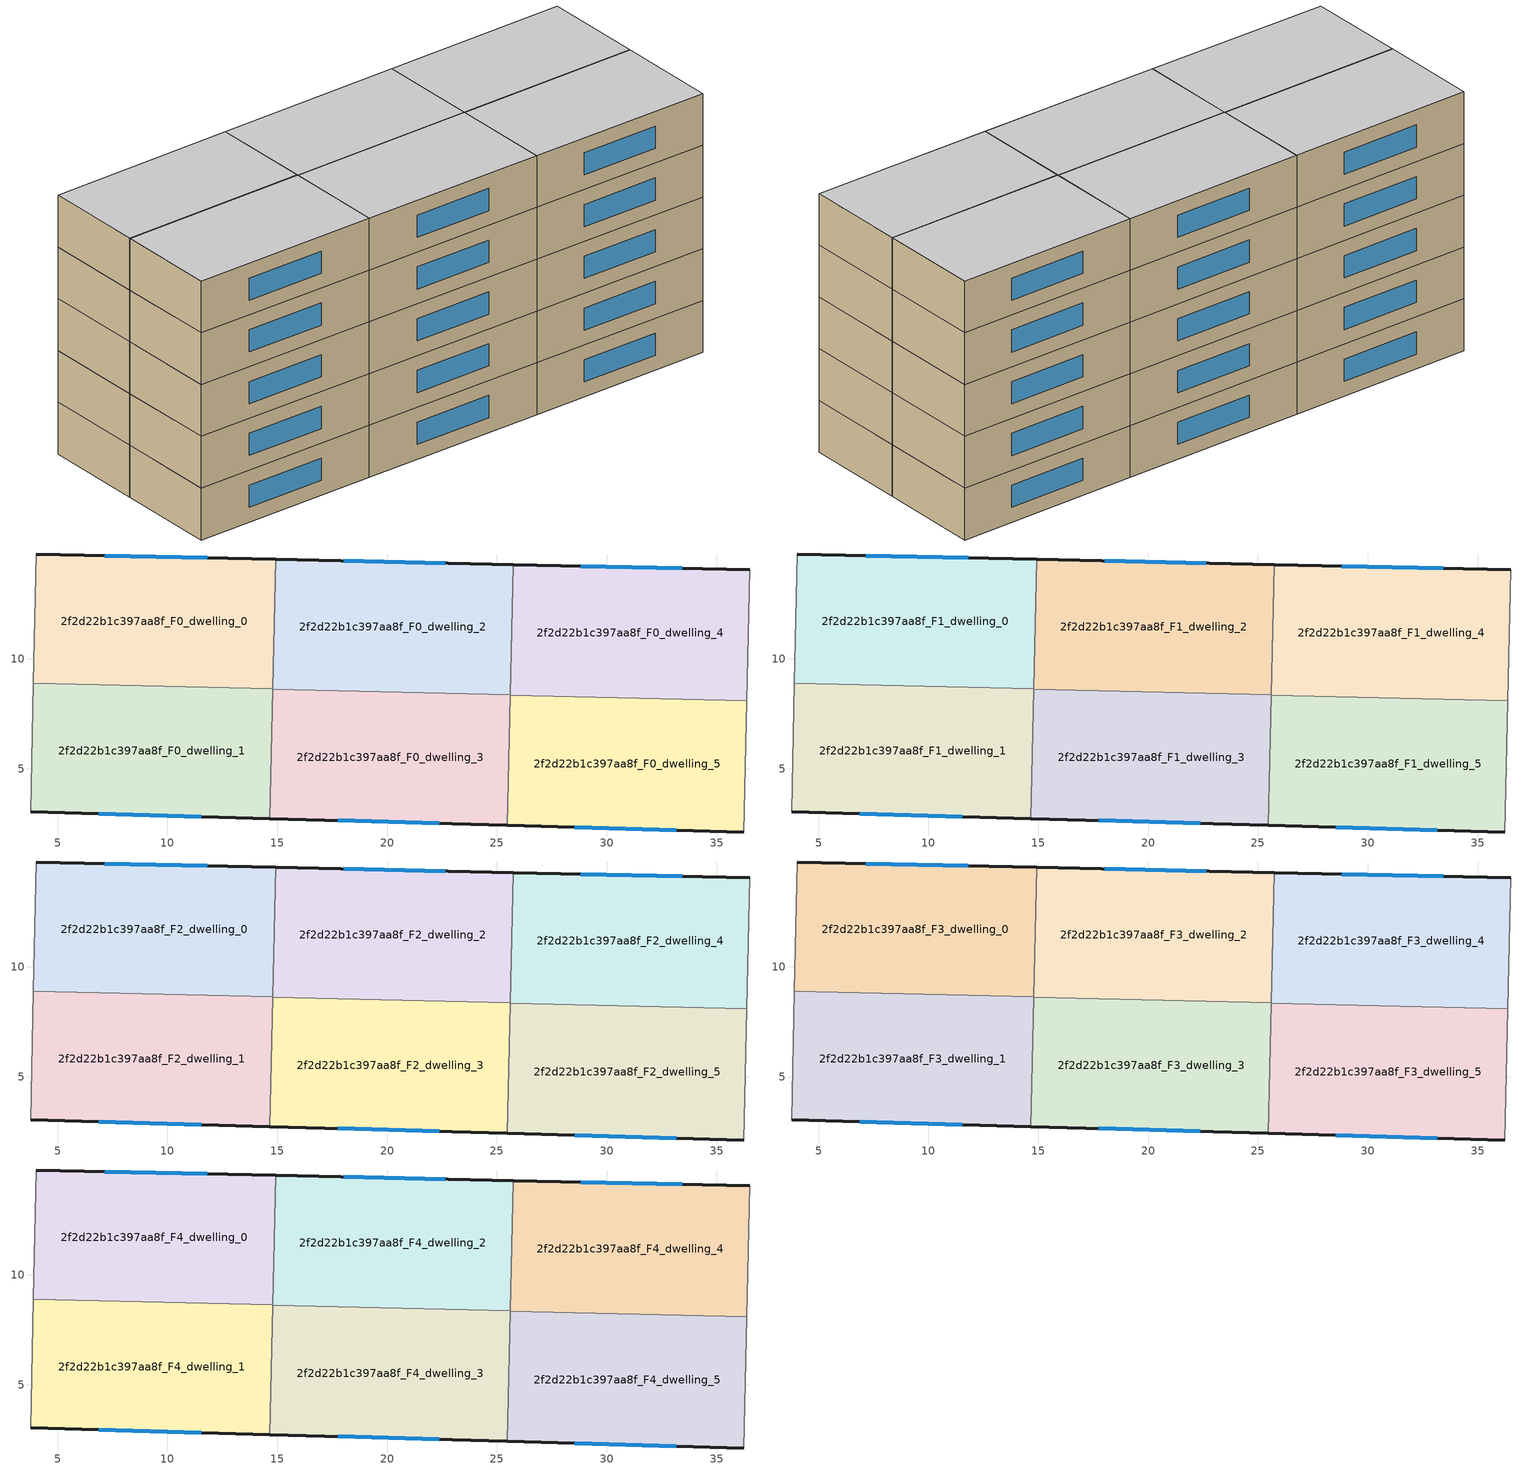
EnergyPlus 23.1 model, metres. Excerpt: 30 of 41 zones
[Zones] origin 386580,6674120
2f2d22b1c397aa8f_F0_dwelling_0
 floor ground (EU_floor_Construction): 14.92,14.53 14.79,8.65 3.9,8.9 4.03,14.78 z0
 wall outside (EU_wall_Construction): 14.92,14.53 4.03,14.78 z0:3
 wall to 2f2d22b1c397aa8f_F0_dwelling_1 (EU_wall_Construction): 3.9,8.9 14.79,8.65 z0:3
 wall adiabatic (EU_wall_Construction): 4.03,14.78 3.9,8.9 z0:3
 wall to 2f2d22b1c397aa8f_F0_dwelling_2 (EU_wall_Construction): 14.79,8.65 14.92,14.53 z0:3
 window (EU_Window_Construction): 11.81,14.6 7.14,14.71 z0.86:2.14
2f2d22b1c397aa8f_F0_dwelling_1
 floor ground (EU_floor_Construction): 14.79,8.65 14.65,2.73 3.77,3.04 3.9,8.9 z0
 wall outside (EU_wall_Construction): 3.77,3.04 14.65,2.73 z0:3
 wall adiabatic (EU_wall_Construction): 3.9,8.9 3.77,3.04 z0:3
 wall to 2f2d22b1c397aa8f_F0_dwelling_3 (EU_wall_Construction): 14.65,2.73 14.79,8.62 z0:3
 wall to 2f2d22b1c397aa8f_F0_dwelling_2 (EU_wall_Construction): 14.79,8.62 14.79,8.65 z0:3
 window (EU_Window_Construction): 6.88,2.95 11.55,2.82 z0.86:2.14
2f2d22b1c397aa8f_F0_dwelling_2
 floor ground (EU_floor_Construction): 25.75,14.29 25.61,8.37 14.79,8.62 14.92,14.53 z0
 wall outside (EU_wall_Construction): 25.75,14.29 14.92,14.53 z0:3
 wall to 2f2d22b1c397aa8f_F0_dwelling_3 (EU_wall_Construction): 14.79,8.62 25.61,8.37 25.75,14.29 z0:3
 window (EU_Window_Construction): 22.66,14.36 18.02,14.46 z0.86:2.14
2f2d22b1c397aa8f_F0_dwelling_3
 floor ground (EU_floor_Construction): 25.61,8.37 25.48,2.43 14.65,2.73 14.79,8.62 z0
 wall outside (EU_wall_Construction): 14.65,2.73 25.48,2.43 z0:3
 wall to 2f2d22b1c397aa8f_F0_dwelling_4 (EU_wall_Construction): 25.61,8.35 25.75,14.29 z0:3
 wall to 2f2d22b1c397aa8f_F0_dwelling_5 (EU_wall_Construction): 25.48,2.43 25.61,8.35 z0:3
 window (EU_Window_Construction): 17.75,2.65 22.39,2.51 z0.86:2.14
2f2d22b1c397aa8f_F0_dwelling_4
 floor ground (EU_floor_Construction): 36.52,14.05 36.38,8.1 25.61,8.35 25.75,14.29 z0
 wall outside (EU_wall_Construction): 36.52,14.05 25.75,14.29 z0:3
 wall to 2f2d22b1c397aa8f_F0_dwelling_5 (EU_wall_Construction): 25.61,8.35 36.38,8.1 z0:3
 wall adiabatic (EU_wall_Construction): 36.38,8.1 36.52,14.05 z0:3
 window (EU_Window_Construction): 33.44,14.12 28.83,14.22 z0.86:2.14
2f2d22b1c397aa8f_F0_dwelling_5
 floor ground (EU_floor_Construction): 36.38,8.1 36.24,2.12 25.48,2.43 25.61,8.35 z0
 wall outside (EU_wall_Construction): 25.48,2.43 36.24,2.12 z0:3
 wall adiabatic (EU_wall_Construction): 36.24,2.12 36.38,8.1 z0:3
 window (EU_Window_Construction): 28.55,2.34 33.17,2.21 z0.86:2.14
2f2d22b1c397aa8f_F1_dwelling_0
 floor to 2f2d22b1c397aa8f_F0_dwelling_0 (EU_floor_Construction): 14.92,14.53 14.79,8.65 3.9,8.9 4.03,14.78 z3
 wall outside (EU_wall_Construction): 14.92,14.53 4.03,14.78 z3:6
 wall to 2f2d22b1c397aa8f_F1_dwelling_1 (EU_wall_Construction): 3.9,8.9 14.79,8.65 z3:6
 wall adiabatic (EU_wall_Construction): 4.03,14.78 3.9,8.9 z3:6
 wall to 2f2d22b1c397aa8f_F1_dwelling_2 (EU_wall_Construction): 14.79,8.65 14.92,14.53 z3:6
 window (EU_Window_Construction): 11.81,14.6 7.14,14.71 z3.86:5.14
2f2d22b1c397aa8f_F1_dwelling_1
 floor to 2f2d22b1c397aa8f_F0_dwelling_1 (EU_floor_Construction): 14.79,8.65 14.65,2.73 3.77,3.04 3.9,8.9 z3
 wall outside (EU_wall_Construction): 3.77,3.04 14.65,2.73 z3:6
 wall adiabatic (EU_wall_Construction): 3.9,8.9 3.77,3.04 z3:6
 wall to 2f2d22b1c397aa8f_F1_dwelling_3 (EU_wall_Construction): 14.65,2.73 14.79,8.62 z3:6
 wall to 2f2d22b1c397aa8f_F1_dwelling_2 (EU_wall_Construction): 14.79,8.62 14.79,8.65 z3:6
 window (EU_Window_Construction): 6.88,2.95 11.55,2.82 z3.86:5.14
2f2d22b1c397aa8f_F1_dwelling_2
 floor to 2f2d22b1c397aa8f_F0_dwelling_2 (EU_floor_Construction): 25.75,14.29 25.61,8.37 14.79,8.62 14.92,14.53 z3
 wall outside (EU_wall_Construction): 25.75,14.29 14.92,14.53 z3:6
 wall to 2f2d22b1c397aa8f_F1_dwelling_3 (EU_wall_Construction): 14.79,8.62 25.61,8.37 25.75,14.29 z3:6
 window (EU_Window_Construction): 22.66,14.36 18.02,14.46 z3.86:5.14
2f2d22b1c397aa8f_F1_dwelling_3
 floor to 2f2d22b1c397aa8f_F0_dwelling_3 (EU_floor_Construction): 25.61,8.37 25.48,2.43 14.65,2.73 14.79,8.62 z3
 wall outside (EU_wall_Construction): 14.65,2.73 25.48,2.43 z3:6
 wall to 2f2d22b1c397aa8f_F1_dwelling_4 (EU_wall_Construction): 25.61,8.35 25.75,14.29 z3:6
 wall to 2f2d22b1c397aa8f_F1_dwelling_5 (EU_wall_Construction): 25.48,2.43 25.61,8.35 z3:6
 window (EU_Window_Construction): 17.75,2.65 22.39,2.51 z3.86:5.14
2f2d22b1c397aa8f_F1_dwelling_4
 floor to 2f2d22b1c397aa8f_F0_dwelling_4 (EU_floor_Construction): 36.52,14.05 36.38,8.1 25.61,8.35 25.75,14.29 z3
 wall outside (EU_wall_Construction): 36.52,14.05 25.75,14.29 z3:6
 wall to 2f2d22b1c397aa8f_F1_dwelling_5 (EU_wall_Construction): 25.61,8.35 36.38,8.1 z3:6
 wall adiabatic (EU_wall_Construction): 36.38,8.1 36.52,14.05 z3:6
 window (EU_Window_Construction): 33.44,14.12 28.83,14.22 z3.86:5.14
2f2d22b1c397aa8f_F1_dwelling_5
 floor to 2f2d22b1c397aa8f_F0_dwelling_5 (EU_floor_Construction): 36.38,8.1 36.24,2.12 25.48,2.43 25.61,8.35 z3
 wall outside (EU_wall_Construction): 25.48,2.43 36.24,2.12 z3:6
 wall adiabatic (EU_wall_Construction): 36.24,2.12 36.38,8.1 z3:6
 window (EU_Window_Construction): 28.55,2.34 33.17,2.21 z3.86:5.14
2f2d22b1c397aa8f_F2_dwelling_0
 floor to 2f2d22b1c397aa8f_F1_dwelling_0 (EU_floor_Construction): 14.92,14.53 14.79,8.65 3.9,8.9 4.03,14.78 z6
 wall outside (EU_wall_Construction): 14.92,14.53 4.03,14.78 z6:9
 wall to 2f2d22b1c397aa8f_F2_dwelling_1 (EU_wall_Construction): 3.9,8.9 14.79,8.65 z6:9
 wall adiabatic (EU_wall_Construction): 4.03,14.78 3.9,8.9 z6:9
 wall to 2f2d22b1c397aa8f_F2_dwelling_2 (EU_wall_Construction): 14.79,8.65 14.92,14.53 z6:9
 window (EU_Window_Construction): 11.81,14.6 7.14,14.71 z6.86:8.14
2f2d22b1c397aa8f_F2_dwelling_1
 floor to 2f2d22b1c397aa8f_F1_dwelling_1 (EU_floor_Construction): 14.79,8.65 14.65,2.73 3.77,3.04 3.9,8.9 z6
 wall outside (EU_wall_Construction): 3.77,3.04 14.65,2.73 z6:9
 wall adiabatic (EU_wall_Construction): 3.9,8.9 3.77,3.04 z6:9
 wall to 2f2d22b1c397aa8f_F2_dwelling_3 (EU_wall_Construction): 14.65,2.73 14.79,8.62 z6:9
 wall to 2f2d22b1c397aa8f_F2_dwelling_2 (EU_wall_Construction): 14.79,8.62 14.79,8.65 z6:9
 window (EU_Window_Construction): 6.88,2.95 11.55,2.82 z6.86:8.14
2f2d22b1c397aa8f_F2_dwelling_2
 floor to 2f2d22b1c397aa8f_F1_dwelling_2 (EU_floor_Construction): 25.75,14.29 25.61,8.37 14.79,8.62 14.92,14.53 z6
 wall outside (EU_wall_Construction): 25.75,14.29 14.92,14.53 z6:9
 wall to 2f2d22b1c397aa8f_F2_dwelling_3 (EU_wall_Construction): 14.79,8.62 25.61,8.37 25.75,14.29 z6:9
 window (EU_Window_Construction): 22.66,14.36 18.02,14.46 z6.86:8.14
2f2d22b1c397aa8f_F2_dwelling_3
 floor to 2f2d22b1c397aa8f_F1_dwelling_3 (EU_floor_Construction): 25.61,8.37 25.48,2.43 14.65,2.73 14.79,8.62 z6
 wall outside (EU_wall_Construction): 14.65,2.73 25.48,2.43 z6:9
 wall to 2f2d22b1c397aa8f_F2_dwelling_4 (EU_wall_Construction): 25.61,8.35 25.75,14.29 z6:9
 wall to 2f2d22b1c397aa8f_F2_dwelling_5 (EU_wall_Construction): 25.48,2.43 25.61,8.35 z6:9
 window (EU_Window_Construction): 17.75,2.65 22.39,2.51 z6.86:8.14
2f2d22b1c397aa8f_F2_dwelling_4
 floor to 2f2d22b1c397aa8f_F1_dwelling_4 (EU_floor_Construction): 36.52,14.05 36.38,8.1 25.61,8.35 25.75,14.29 z6
 wall outside (EU_wall_Construction): 36.52,14.05 25.75,14.29 z6:9
 wall to 2f2d22b1c397aa8f_F2_dwelling_5 (EU_wall_Construction): 25.61,8.35 36.38,8.1 z6:9
 wall adiabatic (EU_wall_Construction): 36.38,8.1 36.52,14.05 z6:9
 window (EU_Window_Construction): 33.44,14.12 28.83,14.22 z6.86:8.14
2f2d22b1c397aa8f_F2_dwelling_5
 floor to 2f2d22b1c397aa8f_F1_dwelling_5 (EU_floor_Construction): 36.38,8.1 36.24,2.12 25.48,2.43 25.61,8.35 z6
 wall outside (EU_wall_Construction): 25.48,2.43 36.24,2.12 z6:9
 wall adiabatic (EU_wall_Construction): 36.24,2.12 36.38,8.1 z6:9
 window (EU_Window_Construction): 28.55,2.34 33.17,2.21 z6.86:8.14
2f2d22b1c397aa8f_F3_dwelling_0
 floor to 2f2d22b1c397aa8f_F2_dwelling_0 (EU_floor_Construction): 14.92,14.53 14.79,8.65 3.9,8.9 4.03,14.78 z9
 wall outside (EU_wall_Construction): 14.92,14.53 4.03,14.78 z9:12
 wall to 2f2d22b1c397aa8f_F3_dwelling_1 (EU_wall_Construction): 3.9,8.9 14.79,8.65 z9:12
 wall adiabatic (EU_wall_Construction): 4.03,14.78 3.9,8.9 z9:12
 wall to 2f2d22b1c397aa8f_F3_dwelling_2 (EU_wall_Construction): 14.79,8.65 14.92,14.53 z9:12
 window (EU_Window_Construction): 11.81,14.6 7.14,14.71 z9.86:11.14
2f2d22b1c397aa8f_F3_dwelling_1
 floor to 2f2d22b1c397aa8f_F2_dwelling_1 (EU_floor_Construction): 14.79,8.65 14.65,2.73 3.77,3.04 3.9,8.9 z9
 wall outside (EU_wall_Construction): 3.77,3.04 14.65,2.73 z9:12
 wall adiabatic (EU_wall_Construction): 3.9,8.9 3.77,3.04 z9:12
 wall to 2f2d22b1c397aa8f_F3_dwelling_3 (EU_wall_Construction): 14.65,2.73 14.79,8.62 z9:12
 wall to 2f2d22b1c397aa8f_F3_dwelling_2 (EU_wall_Construction): 14.79,8.62 14.79,8.65 z9:12
 window (EU_Window_Construction): 6.88,2.95 11.55,2.82 z9.86:11.14
2f2d22b1c397aa8f_F3_dwelling_2
 floor to 2f2d22b1c397aa8f_F2_dwelling_2 (EU_floor_Construction): 25.75,14.29 25.61,8.37 14.79,8.62 14.92,14.53 z9
 wall outside (EU_wall_Construction): 25.75,14.29 14.92,14.53 z9:12
 wall to 2f2d22b1c397aa8f_F3_dwelling_3 (EU_wall_Construction): 14.79,8.62 25.61,8.37 25.75,14.29 z9:12
 window (EU_Window_Construction): 22.66,14.36 18.02,14.46 z9.86:11.14
2f2d22b1c397aa8f_F3_dwelling_3
 floor to 2f2d22b1c397aa8f_F2_dwelling_3 (EU_floor_Construction): 25.61,8.37 25.48,2.43 14.65,2.73 14.79,8.62 z9
 wall outside (EU_wall_Construction): 14.65,2.73 25.48,2.43 z9:12
 wall to 2f2d22b1c397aa8f_F3_dwelling_4 (EU_wall_Construction): 25.61,8.35 25.75,14.29 z9:12
 wall to 2f2d22b1c397aa8f_F3_dwelling_5 (EU_wall_Construction): 25.48,2.43 25.61,8.35 z9:12
 window (EU_Window_Construction): 17.75,2.65 22.39,2.51 z9.86:11.14
2f2d22b1c397aa8f_F3_dwelling_4
 floor to 2f2d22b1c397aa8f_F2_dwelling_4 (EU_floor_Construction): 36.52,14.05 36.38,8.1 25.61,8.35 25.75,14.29 z9
 wall outside (EU_wall_Construction): 36.52,14.05 25.75,14.29 z9:12
 wall to 2f2d22b1c397aa8f_F3_dwelling_5 (EU_wall_Construction): 25.61,8.35 36.38,8.1 z9:12
 wall adiabatic (EU_wall_Construction): 36.38,8.1 36.52,14.05 z9:12
 window (EU_Window_Construction): 33.44,14.12 28.83,14.22 z9.86:11.14
2f2d22b1c397aa8f_F3_dwelling_5
 floor to 2f2d22b1c397aa8f_F2_dwelling_5 (EU_floor_Construction): 36.38,8.1 36.24,2.12 25.48,2.43 25.61,8.35 z9
 wall outside (EU_wall_Construction): 25.48,2.43 36.24,2.12 z9:12
 wall adiabatic (EU_wall_Construction): 36.24,2.12 36.38,8.1 z9:12
 window (EU_Window_Construction): 28.55,2.34 33.17,2.21 z9.86:11.14
2f2d22b1c397aa8f_F4_dwelling_0
 floor to 2f2d22b1c397aa8f_F3_dwelling_0 (EU_floor_Construction): 14.92,14.53 14.79,8.65 3.9,8.9 4.03,14.78 z12
 wall outside (EU_wall_Construction): 14.92,14.53 4.03,14.78 z12:15
 wall to 2f2d22b1c397aa8f_F4_dwelling_1 (EU_wall_Construction): 3.9,8.9 14.79,8.65 z12:15
 wall adiabatic (EU_wall_Construction): 4.03,14.78 3.9,8.9 z12:15
 wall to 2f2d22b1c397aa8f_F4_dwelling_2 (EU_wall_Construction): 14.79,8.65 14.92,14.53 z12:15
 window (EU_Window_Construction): 11.81,14.6 7.14,14.71 z12.86:14.14
 ceiling to 2f2d22b1c397aa8f_F5_dwelling_0 (EU_floor_Construction): 14.79,8.65 14.92,14.53 4.03,14.78 3.9,8.9 z15
2f2d22b1c397aa8f_F4_dwelling_1
 floor to 2f2d22b1c397aa8f_F3_dwelling_1 (EU_floor_Construction): 14.79,8.65 14.65,2.73 3.77,3.04 3.9,8.9 z12
 wall outside (EU_wall_Construction): 3.77,3.04 14.65,2.73 z12:15
 wall adiabatic (EU_wall_Construction): 3.9,8.9 3.77,3.04 z12:15
 wall to 2f2d22b1c397aa8f_F4_dwelling_3 (EU_wall_Construction): 14.65,2.73 14.79,8.62 z12:15
 wall to 2f2d22b1c397aa8f_F4_dwelling_2 (EU_wall_Construction): 14.79,8.62 14.79,8.65 z12:15
 window (EU_Window_Construction): 6.88,2.95 11.55,2.82 z12.86:14.14
 ceiling to 2f2d22b1c397aa8f_F5_dwelling_1 (EU_floor_Construction): 14.65,2.73 14.79,8.65 3.9,8.9 3.77,3.04 z15
2f2d22b1c397aa8f_F4_dwelling_2
 floor to 2f2d22b1c397aa8f_F3_dwelling_2 (EU_floor_Construction): 25.75,14.29 25.61,8.37 14.79,8.62 14.92,14.53 z12
 wall outside (EU_wall_Construction): 25.75,14.29 14.92,14.53 z12:15
 wall to 2f2d22b1c397aa8f_F4_dwelling_3 (EU_wall_Construction): 14.79,8.62 25.61,8.37 25.75,14.29 z12:15
 window (EU_Window_Construction): 22.66,14.36 18.02,14.46 z12.86:14.14
 ceiling to 2f2d22b1c397aa8f_F5_dwelling_2 (EU_floor_Construction): 25.61,8.37 25.75,14.29 14.92,14.53 14.79,8.62 z15
2f2d22b1c397aa8f_F4_dwelling_3
 floor to 2f2d22b1c397aa8f_F3_dwelling_3 (EU_floor_Construction): 25.61,8.37 25.48,2.43 14.65,2.73 14.79,8.62 z12
 wall outside (EU_wall_Construction): 14.65,2.73 25.48,2.43 z12:15
 wall to 2f2d22b1c397aa8f_F4_dwelling_4 (EU_wall_Construction): 25.61,8.35 25.75,14.29 z12:15
 wall to 2f2d22b1c397aa8f_F4_dwelling_5 (EU_wall_Construction): 25.48,2.43 25.61,8.35 z12:15
 window (EU_Window_Construction): 17.75,2.65 22.39,2.51 z12.86:14.14
 ceiling to 2f2d22b1c397aa8f_F5_dwelling_3 (EU_floor_Construction): 25.48,2.43 25.61,8.37 14.79,8.62 14.65,2.73 z15
2f2d22b1c397aa8f_F4_dwelling_4
 floor to 2f2d22b1c397aa8f_F3_dwelling_4 (EU_floor_Construction): 36.52,14.05 36.38,8.1 25.61,8.35 25.75,14.29 z12
 wall outside (EU_wall_Construction): 36.52,14.05 25.75,14.29 z12:15
 wall to 2f2d22b1c397aa8f_F4_dwelling_5 (EU_wall_Construction): 25.61,8.35 36.38,8.1 z12:15
 wall adiabatic (EU_wall_Construction): 36.38,8.1 36.52,14.05 z12:15
 window (EU_Window_Construction): 33.44,14.12 28.83,14.22 z12.86:14.14
 ceiling to 2f2d22b1c397aa8f_F5_dwelling_4 (EU_floor_Construction): 36.38,8.1 36.52,14.05 25.75,14.29 25.61,8.35 z15
2f2d22b1c397aa8f_F4_dwelling_5
 floor to 2f2d22b1c397aa8f_F3_dwelling_5 (EU_floor_Construction): 36.38,8.1 36.24,2.12 25.48,2.43 25.61,8.35 z12
 wall outside (EU_wall_Construction): 25.48,2.43 36.24,2.12 z12:15
 wall adiabatic (EU_wall_Construction): 36.24,2.12 36.38,8.1 z12:15
 window (EU_Window_Construction): 28.55,2.34 33.17,2.21 z12.86:14.14
 ceiling to 2f2d22b1c397aa8f_F5_dwelling_5 (EU_floor_Construction): 36.24,2.12 36.38,8.1 25.61,8.35 25.48,2.43 z15
[Building]
EU S2 Campaign: North Axis=0; Terrain=City; Solar Distribution=FullExterior
[Site:Location]
Helsinki-Vantaa.AP: Latitude=60.317; Longitude=24.963; Time Zone=2; Elevation=54.6
[SizingPeriod:WeatherFileDays]
AnnualSizingPeriod: Begin Month=1; Begin Day of Month=1; End Month=12; End Day of Month=31; Day of Week for Start Day=Monday; Use Weather File Daylight Saving Period=No; Use Weather File Rain and Snow Indicators=No
[MATERIAL]
EU_InternalMass_Material: Roughness=MediumRough; Thickness=0.1; Conductivity=1; Density=1800; Specific Heat=900; Thermal Absorptance=0.9; Solar Absorptance=0.7; Visible Absorptance=0.7
[MATERIAL:NOMASS] Roughness=MediumRough; Thermal Absorptance=0.9; Solar Absorptance=0.7; Visible Absorptance=0.7
Name | Thermal Resistance
EU_wall_NoMass | 1.10183
EU_floor_NoMass | 1.70606
[WINDOWMATERIAL:SIMPLEGLAZINGSYSTEM]
EU_Window_SimpleGlazing: UFactor=3.11035; Solar Heat Gain Coefficient=0.8; Visible Transmittance=0.8
[CONSTRUCTION]
EU_wall_Construction: EU_wall_NoMass
EU_floor_Construction: EU_floor_NoMass
EU_Window_Construction: EU_Window_SimpleGlazing
EU_InternalMass_Construction: EU_InternalMass_Material
[ZONE] Type=1; Multiplier=1; Ceiling Height=autocalculate; Floor Area=autocalculate; Part of Total Floor Area=Yes
Name | Volume
2f2d22b1c397aa8f_F0_dwelling_0; 2f2d22b1c397aa8f_F1_dwelling_0; 2f2d22b1c397aa8f_F2_dwelling_0; 2f2d22b1c397aa8f_F3_dwelling_0; 2f2d22b1c397aa8f_F4_dwelling_0 | 192.255
2f2d22b1c397aa8f_F0_dwelling_1; 2f2d22b1c397aa8f_F1_dwelling_1; 2f2d22b1c397aa8f_F2_dwelling_1; 2f2d22b1c397aa8f_F3_dwelling_1; 2f2d22b1c397aa8f_F4_dwelling_1 | 192.267
2f2d22b1c397aa8f_F0_dwelling_2; 2f2d22b1c397aa8f_F1_dwelling_2; 2f2d22b1c397aa8f_F2_dwelling_2; 2f2d22b1c397aa8f_F3_dwelling_2; 2f2d22b1c397aa8f_F4_dwelling_2 | 192.246
2f2d22b1c397aa8f_F0_dwelling_3; 2f2d22b1c397aa8f_F1_dwelling_3; 2f2d22b1c397aa8f_F2_dwelling_3; 2f2d22b1c397aa8f_F3_dwelling_3; 2f2d22b1c397aa8f_F4_dwelling_3 | 192.264
2f2d22b1c397aa8f_F0_dwelling_4; 2f2d22b1c397aa8f_F1_dwelling_4; 2f2d22b1c397aa8f_F2_dwelling_4; 2f2d22b1c397aa8f_F3_dwelling_4; 2f2d22b1c397aa8f_F4_dwelling_4 | 192.27
2f2d22b1c397aa8f_F0_dwelling_5; 2f2d22b1c397aa8f_F1_dwelling_5; 2f2d22b1c397aa8f_F2_dwelling_5; 2f2d22b1c397aa8f_F3_dwelling_5; 2f2d22b1c397aa8f_F4_dwelling_5 | 192.259
[INTERNALMASS] Construction=EU_InternalMass_Construction
Name | Zone or ZoneList | Surface Area
2f2d22b1c397aa8f_F0_dwelling_0_EU_InternalMass | 2f2d22b1c397aa8f_F0_dwelling_0 | 64.0848
2f2d22b1c397aa8f_F0_dwelling_1_EU_InternalMass | 2f2d22b1c397aa8f_F0_dwelling_1 | 64.0892
2f2d22b1c397aa8f_F0_dwelling_2_EU_InternalMass | 2f2d22b1c397aa8f_F0_dwelling_2 | 64.0821
2f2d22b1c397aa8f_F0_dwelling_3_EU_InternalMass | 2f2d22b1c397aa8f_F0_dwelling_3 | 64.0898
2f2d22b1c397aa8f_F0_dwelling_4_EU_InternalMass | 2f2d22b1c397aa8f_F0_dwelling_4 | 64.0901
2f2d22b1c397aa8f_F0_dwelling_5_EU_InternalMass | 2f2d22b1c397aa8f_F0_dwelling_5 | 64.0864
2f2d22b1c397aa8f_F1_dwelling_0_EU_InternalMass | 2f2d22b1c397aa8f_F1_dwelling_0 | 64.0848
2f2d22b1c397aa8f_F1_dwelling_1_EU_InternalMass | 2f2d22b1c397aa8f_F1_dwelling_1 | 64.0892
2f2d22b1c397aa8f_F1_dwelling_2_EU_InternalMass | 2f2d22b1c397aa8f_F1_dwelling_2 | 64.0821
2f2d22b1c397aa8f_F1_dwelling_3_EU_InternalMass | 2f2d22b1c397aa8f_F1_dwelling_3 | 64.0898
2f2d22b1c397aa8f_F1_dwelling_4_EU_InternalMass | 2f2d22b1c397aa8f_F1_dwelling_4 | 64.0901
2f2d22b1c397aa8f_F1_dwelling_5_EU_InternalMass | 2f2d22b1c397aa8f_F1_dwelling_5 | 64.0864
2f2d22b1c397aa8f_F2_dwelling_0_EU_InternalMass | 2f2d22b1c397aa8f_F2_dwelling_0 | 64.0848
2f2d22b1c397aa8f_F2_dwelling_1_EU_InternalMass | 2f2d22b1c397aa8f_F2_dwelling_1 | 64.0892
2f2d22b1c397aa8f_F2_dwelling_2_EU_InternalMass | 2f2d22b1c397aa8f_F2_dwelling_2 | 64.0821
2f2d22b1c397aa8f_F2_dwelling_3_EU_InternalMass | 2f2d22b1c397aa8f_F2_dwelling_3 | 64.0898
2f2d22b1c397aa8f_F2_dwelling_4_EU_InternalMass | 2f2d22b1c397aa8f_F2_dwelling_4 | 64.0901
2f2d22b1c397aa8f_F2_dwelling_5_EU_InternalMass | 2f2d22b1c397aa8f_F2_dwelling_5 | 64.0864
2f2d22b1c397aa8f_F3_dwelling_0_EU_InternalMass | 2f2d22b1c397aa8f_F3_dwelling_0 | 64.0848
2f2d22b1c397aa8f_F3_dwelling_1_EU_InternalMass | 2f2d22b1c397aa8f_F3_dwelling_1 | 64.0892
2f2d22b1c397aa8f_F3_dwelling_2_EU_InternalMass | 2f2d22b1c397aa8f_F3_dwelling_2 | 64.0821
2f2d22b1c397aa8f_F3_dwelling_3_EU_InternalMass | 2f2d22b1c397aa8f_F3_dwelling_3 | 64.0898
2f2d22b1c397aa8f_F3_dwelling_4_EU_InternalMass | 2f2d22b1c397aa8f_F3_dwelling_4 | 64.0901
2f2d22b1c397aa8f_F3_dwelling_5_EU_InternalMass | 2f2d22b1c397aa8f_F3_dwelling_5 | 64.0864
2f2d22b1c397aa8f_F4_dwelling_0_EU_InternalMass | 2f2d22b1c397aa8f_F4_dwelling_0 | 64.0848
2f2d22b1c397aa8f_F4_dwelling_1_EU_InternalMass | 2f2d22b1c397aa8f_F4_dwelling_1 | 64.0892
2f2d22b1c397aa8f_F4_dwelling_2_EU_InternalMass | 2f2d22b1c397aa8f_F4_dwelling_2 | 64.0821
2f2d22b1c397aa8f_F4_dwelling_3_EU_InternalMass | 2f2d22b1c397aa8f_F4_dwelling_3 | 64.0898
2f2d22b1c397aa8f_F4_dwelling_4_EU_InternalMass | 2f2d22b1c397aa8f_F4_dwelling_4 | 64.0901
2f2d22b1c397aa8f_F4_dwelling_5_EU_InternalMass | 2f2d22b1c397aa8f_F4_dwelling_5 | 64.0864
[OTHEREQUIPMENT] Fuel Type=Electricity; Design Level Calculation Method=Watts/Area; Power per Zone Floor Area=1; Fraction Latent=0; Fraction Radiant=0; Fraction Lost=0; Carbon Dioxide Generation Rate=0; EndUse Subcategory=EU_Step8_InternalGains
Name | Zone or ZoneList or Space or SpaceList | Schedule
EU_Step8_InternalGain_2f2d22b1c397aa8f_F0_dwelling_0_f000 | 2f2d22b1c397aa8f_F0_dwelling_0 | EU_Step8_GainSchedule_2f2d22b1c397aa8f_F0_dwelling_0_f000
EU_Step8_InternalGain_2f2d22b1c397aa8f_F0_dwelling_1_f000 | 2f2d22b1c397aa8f_F0_dwelling_1 | EU_Step8_GainSchedule_2f2d22b1c397aa8f_F0_dwelling_1_f000
EU_Step8_InternalGain_2f2d22b1c397aa8f_F0_dwelling_2_f000 | 2f2d22b1c397aa8f_F0_dwelling_2 | EU_Step8_GainSchedule_2f2d22b1c397aa8f_F0_dwelling_2_f000
EU_Step8_InternalGain_2f2d22b1c397aa8f_F0_dwelling_3_f000 | 2f2d22b1c397aa8f_F0_dwelling_3 | EU_Step8_GainSchedule_2f2d22b1c397aa8f_F0_dwelling_3_f000
EU_Step8_InternalGain_2f2d22b1c397aa8f_F0_dwelling_4_f000 | 2f2d22b1c397aa8f_F0_dwelling_4 | EU_Step8_GainSchedule_2f2d22b1c397aa8f_F0_dwelling_4_f000
EU_Step8_InternalGain_2f2d22b1c397aa8f_F0_dwelling_5_f000 | 2f2d22b1c397aa8f_F0_dwelling_5 | EU_Step8_GainSchedule_2f2d22b1c397aa8f_F0_dwelling_5_f000
EU_Step8_InternalGain_2f2d22b1c397aa8f_F1_dwelling_0_f000 | 2f2d22b1c397aa8f_F1_dwelling_0 | EU_Step8_GainSchedule_2f2d22b1c397aa8f_F1_dwelling_0_f000
EU_Step8_InternalGain_2f2d22b1c397aa8f_F1_dwelling_1_f000 | 2f2d22b1c397aa8f_F1_dwelling_1 | EU_Step8_GainSchedule_2f2d22b1c397aa8f_F1_dwelling_1_f000
EU_Step8_InternalGain_2f2d22b1c397aa8f_F1_dwelling_2_f000 | 2f2d22b1c397aa8f_F1_dwelling_2 | EU_Step8_GainSchedule_2f2d22b1c397aa8f_F1_dwelling_2_f000
EU_Step8_InternalGain_2f2d22b1c397aa8f_F1_dwelling_3_f000 | 2f2d22b1c397aa8f_F1_dwelling_3 | EU_Step8_GainSchedule_2f2d22b1c397aa8f_F1_dwelling_3_f000
EU_Step8_InternalGain_2f2d22b1c397aa8f_F1_dwelling_4_f000 | 2f2d22b1c397aa8f_F1_dwelling_4 | EU_Step8_GainSchedule_2f2d22b1c397aa8f_F1_dwelling_4_f000
EU_Step8_InternalGain_2f2d22b1c397aa8f_F1_dwelling_5_f000 | 2f2d22b1c397aa8f_F1_dwelling_5 | EU_Step8_GainSchedule_2f2d22b1c397aa8f_F1_dwelling_5_f000
EU_Step8_InternalGain_2f2d22b1c397aa8f_F2_dwelling_0_f000 | 2f2d22b1c397aa8f_F2_dwelling_0 | EU_Step8_GainSchedule_2f2d22b1c397aa8f_F2_dwelling_0_f000
EU_Step8_InternalGain_2f2d22b1c397aa8f_F2_dwelling_1_f000 | 2f2d22b1c397aa8f_F2_dwelling_1 | EU_Step8_GainSchedule_2f2d22b1c397aa8f_F2_dwelling_1_f000
EU_Step8_InternalGain_2f2d22b1c397aa8f_F2_dwelling_2_f000 | 2f2d22b1c397aa8f_F2_dwelling_2 | EU_Step8_GainSchedule_2f2d22b1c397aa8f_F2_dwelling_2_f000
EU_Step8_InternalGain_2f2d22b1c397aa8f_F2_dwelling_3_f000 | 2f2d22b1c397aa8f_F2_dwelling_3 | EU_Step8_GainSchedule_2f2d22b1c397aa8f_F2_dwelling_3_f000
EU_Step8_InternalGain_2f2d22b1c397aa8f_F2_dwelling_4_f000 | 2f2d22b1c397aa8f_F2_dwelling_4 | EU_Step8_GainSchedule_2f2d22b1c397aa8f_F2_dwelling_4_f000
EU_Step8_InternalGain_2f2d22b1c397aa8f_F2_dwelling_5_f000 | 2f2d22b1c397aa8f_F2_dwelling_5 | EU_Step8_GainSchedule_2f2d22b1c397aa8f_F2_dwelling_5_f000
EU_Step8_InternalGain_2f2d22b1c397aa8f_F3_dwelling_0_f000 | 2f2d22b1c397aa8f_F3_dwelling_0 | EU_Step8_GainSchedule_2f2d22b1c397aa8f_F3_dwelling_0_f000
EU_Step8_InternalGain_2f2d22b1c397aa8f_F3_dwelling_1_f000 | 2f2d22b1c397aa8f_F3_dwelling_1 | EU_Step8_GainSchedule_2f2d22b1c397aa8f_F3_dwelling_1_f000
EU_Step8_InternalGain_2f2d22b1c397aa8f_F3_dwelling_2_f000 | 2f2d22b1c397aa8f_F3_dwelling_2 | EU_Step8_GainSchedule_2f2d22b1c397aa8f_F3_dwelling_2_f000
EU_Step8_InternalGain_2f2d22b1c397aa8f_F3_dwelling_3_f000 | 2f2d22b1c397aa8f_F3_dwelling_3 | EU_Step8_GainSchedule_2f2d22b1c397aa8f_F3_dwelling_3_f000
EU_Step8_InternalGain_2f2d22b1c397aa8f_F3_dwelling_4_f000 | 2f2d22b1c397aa8f_F3_dwelling_4 | EU_Step8_GainSchedule_2f2d22b1c397aa8f_F3_dwelling_4_f000
EU_Step8_InternalGain_2f2d22b1c397aa8f_F3_dwelling_5_f000 | 2f2d22b1c397aa8f_F3_dwelling_5 | EU_Step8_GainSchedule_2f2d22b1c397aa8f_F3_dwelling_5_f000
EU_Step8_InternalGain_2f2d22b1c397aa8f_F4_dwelling_0_f000 | 2f2d22b1c397aa8f_F4_dwelling_0 | EU_Step8_GainSchedule_2f2d22b1c397aa8f_F4_dwelling_0_f000
EU_Step8_InternalGain_2f2d22b1c397aa8f_F4_dwelling_1_f000 | 2f2d22b1c397aa8f_F4_dwelling_1 | EU_Step8_GainSchedule_2f2d22b1c397aa8f_F4_dwelling_1_f000
EU_Step8_InternalGain_2f2d22b1c397aa8f_F4_dwelling_2_f000 | 2f2d22b1c397aa8f_F4_dwelling_2 | EU_Step8_GainSchedule_2f2d22b1c397aa8f_F4_dwelling_2_f000
EU_Step8_InternalGain_2f2d22b1c397aa8f_F4_dwelling_3_f000 | 2f2d22b1c397aa8f_F4_dwelling_3 | EU_Step8_GainSchedule_2f2d22b1c397aa8f_F4_dwelling_3_f000
EU_Step8_InternalGain_2f2d22b1c397aa8f_F4_dwelling_4_f000 | 2f2d22b1c397aa8f_F4_dwelling_4 | EU_Step8_GainSchedule_2f2d22b1c397aa8f_F4_dwelling_4_f000
EU_Step8_InternalGain_2f2d22b1c397aa8f_F4_dwelling_5_f000 | 2f2d22b1c397aa8f_F4_dwelling_5 | EU_Step8_GainSchedule_2f2d22b1c397aa8f_F4_dwelling_5_f000
[ZONEVENTILATION:DESIGNFLOWRATE] Schedule=EU_AlwaysOn; Design Flow Rate Calculation Method=AirChanges/Hour; Air Changes per Hour=0.756316; Ventilation Type=Natural; Fan Pressure Rise=0; Fan Total Efficiency=1; Constant Term Coefficient=1; Temperature Term Coefficient=0; Velocity Term Coefficient=0; Velocity Squared Term Coefficient=0; Minimum Indoor Temperature=-100; Maximum Indoor Temperature=100; Delta Temperature=-100; Minimum Outdoor Temperature=-100; Maximum Outdoor Temperature=100; Maximum Wind Speed=40
Name | Zone or ZoneList or Space or SpaceList
EU_ConstantAir_2f2d22b1c397aa8f_F0_dwelling_0 | 2f2d22b1c397aa8f_F0_dwelling_0
EU_ConstantAir_2f2d22b1c397aa8f_F0_dwelling_1 | 2f2d22b1c397aa8f_F0_dwelling_1
EU_ConstantAir_2f2d22b1c397aa8f_F0_dwelling_2 | 2f2d22b1c397aa8f_F0_dwelling_2
EU_ConstantAir_2f2d22b1c397aa8f_F0_dwelling_3 | 2f2d22b1c397aa8f_F0_dwelling_3
EU_ConstantAir_2f2d22b1c397aa8f_F0_dwelling_4 | 2f2d22b1c397aa8f_F0_dwelling_4
EU_ConstantAir_2f2d22b1c397aa8f_F0_dwelling_5 | 2f2d22b1c397aa8f_F0_dwelling_5
EU_ConstantAir_2f2d22b1c397aa8f_F1_dwelling_0 | 2f2d22b1c397aa8f_F1_dwelling_0
EU_ConstantAir_2f2d22b1c397aa8f_F1_dwelling_1 | 2f2d22b1c397aa8f_F1_dwelling_1
EU_ConstantAir_2f2d22b1c397aa8f_F1_dwelling_2 | 2f2d22b1c397aa8f_F1_dwelling_2
EU_ConstantAir_2f2d22b1c397aa8f_F1_dwelling_3 | 2f2d22b1c397aa8f_F1_dwelling_3
EU_ConstantAir_2f2d22b1c397aa8f_F1_dwelling_4 | 2f2d22b1c397aa8f_F1_dwelling_4
EU_ConstantAir_2f2d22b1c397aa8f_F1_dwelling_5 | 2f2d22b1c397aa8f_F1_dwelling_5
EU_ConstantAir_2f2d22b1c397aa8f_F2_dwelling_0 | 2f2d22b1c397aa8f_F2_dwelling_0
EU_ConstantAir_2f2d22b1c397aa8f_F2_dwelling_1 | 2f2d22b1c397aa8f_F2_dwelling_1
EU_ConstantAir_2f2d22b1c397aa8f_F2_dwelling_2 | 2f2d22b1c397aa8f_F2_dwelling_2
EU_ConstantAir_2f2d22b1c397aa8f_F2_dwelling_3 | 2f2d22b1c397aa8f_F2_dwelling_3
EU_ConstantAir_2f2d22b1c397aa8f_F2_dwelling_4 | 2f2d22b1c397aa8f_F2_dwelling_4
EU_ConstantAir_2f2d22b1c397aa8f_F2_dwelling_5 | 2f2d22b1c397aa8f_F2_dwelling_5
EU_ConstantAir_2f2d22b1c397aa8f_F3_dwelling_0 | 2f2d22b1c397aa8f_F3_dwelling_0
EU_ConstantAir_2f2d22b1c397aa8f_F3_dwelling_1 | 2f2d22b1c397aa8f_F3_dwelling_1
EU_ConstantAir_2f2d22b1c397aa8f_F3_dwelling_2 | 2f2d22b1c397aa8f_F3_dwelling_2
EU_ConstantAir_2f2d22b1c397aa8f_F3_dwelling_3 | 2f2d22b1c397aa8f_F3_dwelling_3
EU_ConstantAir_2f2d22b1c397aa8f_F3_dwelling_4 | 2f2d22b1c397aa8f_F3_dwelling_4
EU_ConstantAir_2f2d22b1c397aa8f_F3_dwelling_5 | 2f2d22b1c397aa8f_F3_dwelling_5
EU_ConstantAir_2f2d22b1c397aa8f_F4_dwelling_0 | 2f2d22b1c397aa8f_F4_dwelling_0
EU_ConstantAir_2f2d22b1c397aa8f_F4_dwelling_1 | 2f2d22b1c397aa8f_F4_dwelling_1
EU_ConstantAir_2f2d22b1c397aa8f_F4_dwelling_2 | 2f2d22b1c397aa8f_F4_dwelling_2
EU_ConstantAir_2f2d22b1c397aa8f_F4_dwelling_3 | 2f2d22b1c397aa8f_F4_dwelling_3
EU_ConstantAir_2f2d22b1c397aa8f_F4_dwelling_4 | 2f2d22b1c397aa8f_F4_dwelling_4
EU_ConstantAir_2f2d22b1c397aa8f_F4_dwelling_5 | 2f2d22b1c397aa8f_F4_dwelling_5
[HVACTEMPLATE:THERMOSTAT] Constant Heating Setpoint=20; Constant Cooling Setpoint=50
EU_HeatOnly_2f2d22b1c397aa8f_F0_dwelling_0; EU_HeatOnly_2f2d22b1c397aa8f_F0_dwelling_1; EU_HeatOnly_2f2d22b1c397aa8f_F0_dwelling_2; EU_HeatOnly_2f2d22b1c397aa8f_F0_dwelling_3; EU_HeatOnly_2f2d22b1c397aa8f_F0_dwelling_4; EU_HeatOnly_2f2d22b1c397aa8f_F0_dwelling_5; EU_HeatOnly_2f2d22b1c397aa8f_F1_dwelling_0; EU_HeatOnly_2f2d22b1c397aa8f_F1_dwelling_1; EU_HeatOnly_2f2d22b1c397aa8f_F1_dwelling_2; EU_HeatOnly_2f2d22b1c397aa8f_F1_dwelling_3; EU_HeatOnly_2f2d22b1c397aa8f_F1_dwelling_4; EU_HeatOnly_2f2d22b1c397aa8f_F1_dwelling_5; EU_HeatOnly_2f2d22b1c397aa8f_F2_dwelling_0; EU_HeatOnly_2f2d22b1c397aa8f_F2_dwelling_1; EU_HeatOnly_2f2d22b1c397aa8f_F2_dwelling_2; EU_HeatOnly_2f2d22b1c397aa8f_F2_dwelling_3; EU_HeatOnly_2f2d22b1c397aa8f_F2_dwelling_4; EU_HeatOnly_2f2d22b1c397aa8f_F2_dwelling_5; EU_HeatOnly_2f2d22b1c397aa8f_F3_dwelling_0; EU_HeatOnly_2f2d22b1c397aa8f_F3_dwelling_1; EU_HeatOnly_2f2d22b1c397aa8f_F3_dwelling_2; EU_HeatOnly_2f2d22b1c397aa8f_F3_dwelling_3; EU_HeatOnly_2f2d22b1c397aa8f_F3_dwelling_4; EU_HeatOnly_2f2d22b1c397aa8f_F3_dwelling_5; EU_HeatOnly_2f2d22b1c397aa8f_F4_dwelling_0; EU_HeatOnly_2f2d22b1c397aa8f_F4_dwelling_1; EU_HeatOnly_2f2d22b1c397aa8f_F4_dwelling_2; EU_HeatOnly_2f2d22b1c397aa8f_F4_dwelling_3; EU_HeatOnly_2f2d22b1c397aa8f_F4_dwelling_4; EU_HeatOnly_2f2d22b1c397aa8f_F4_dwelling_5; EU_HeatOnly_2f2d22b1c397aa8f_F5_dwelling_0; EU_HeatOnly_2f2d22b1c397aa8f_F5_dwelling_1; EU_HeatOnly_2f2d22b1c397aa8f_F5_dwelling_2; EU_HeatOnly_2f2d22b1c397aa8f_F5_dwelling_3; EU_HeatOnly_2f2d22b1c397aa8f_F5_dwelling_4; EU_HeatOnly_2f2d22b1c397aa8f_F5_dwelling_5; EU_HeatOnly_2f2d22b1c397aa8f_F6_dwelling_0; EU_HeatOnly_2f2d22b1c397aa8f_F6_dwelling_1; EU_HeatOnly_2f2d22b1c397aa8f_F6_dwelling_2; EU_HeatOnly_2f2d22b1c397aa8f_F6_dwelling_3; EU_HeatOnly_2f2d22b1c397aa8f_F6_dwelling_4
[HVACTEMPLATE:ZONE:IDEALLOADSAIRSYSTEM] System Availability Schedule=EU_AlwaysOn; Maximum Heating Supply Air Temperature=50; Minimum Cooling Supply Air Temperature=13; Maximum Heating Supply Air Humidity Ratio=0.0156; Minimum Cooling Supply Air Humidity Ratio=0.0077; Heating Limit=NoLimit; Cooling Limit=NoLimit; Heating Availability Schedule=EU_AlwaysOn; Cooling Availability Schedule=EU_CoolingOff; Dehumidification Control Type=ConstantSensibleHeatRatio; Cooling Sensible Heat Ratio=0.7; Dehumidification Setpoint=60; Humidification Control Type=None; Humidification Setpoint=30; Outdoor Air Method=None; Outdoor Air Flow Rate per Person=0.00944; Outdoor Air Flow Rate per Zone Floor Area=0; Outdoor Air Flow Rate per Zone=0; Demand Controlled Ventilation Type=None; Outdoor Air Economizer Type=NoEconomizer; Heat Recovery Type=None; Sensible Heat Recovery Effectiveness=0.7; Latent Heat Recovery Effectiveness=0.65
Name | Template Thermostat
2f2d22b1c397aa8f_F0_dwelling_0 | EU_HeatOnly_2f2d22b1c397aa8f_F0_dwelling_0
2f2d22b1c397aa8f_F0_dwelling_1 | EU_HeatOnly_2f2d22b1c397aa8f_F0_dwelling_1
2f2d22b1c397aa8f_F0_dwelling_2 | EU_HeatOnly_2f2d22b1c397aa8f_F0_dwelling_2
2f2d22b1c397aa8f_F0_dwelling_3 | EU_HeatOnly_2f2d22b1c397aa8f_F0_dwelling_3
2f2d22b1c397aa8f_F0_dwelling_4 | EU_HeatOnly_2f2d22b1c397aa8f_F0_dwelling_4
2f2d22b1c397aa8f_F0_dwelling_5 | EU_HeatOnly_2f2d22b1c397aa8f_F0_dwelling_5
2f2d22b1c397aa8f_F1_dwelling_0 | EU_HeatOnly_2f2d22b1c397aa8f_F1_dwelling_0
2f2d22b1c397aa8f_F1_dwelling_1 | EU_HeatOnly_2f2d22b1c397aa8f_F1_dwelling_1
2f2d22b1c397aa8f_F1_dwelling_2 | EU_HeatOnly_2f2d22b1c397aa8f_F1_dwelling_2
2f2d22b1c397aa8f_F1_dwelling_3 | EU_HeatOnly_2f2d22b1c397aa8f_F1_dwelling_3
2f2d22b1c397aa8f_F1_dwelling_4 | EU_HeatOnly_2f2d22b1c397aa8f_F1_dwelling_4
2f2d22b1c397aa8f_F1_dwelling_5 | EU_HeatOnly_2f2d22b1c397aa8f_F1_dwelling_5
2f2d22b1c397aa8f_F2_dwelling_0 | EU_HeatOnly_2f2d22b1c397aa8f_F2_dwelling_0
2f2d22b1c397aa8f_F2_dwelling_1 | EU_HeatOnly_2f2d22b1c397aa8f_F2_dwelling_1
2f2d22b1c397aa8f_F2_dwelling_2 | EU_HeatOnly_2f2d22b1c397aa8f_F2_dwelling_2
2f2d22b1c397aa8f_F2_dwelling_3 | EU_HeatOnly_2f2d22b1c397aa8f_F2_dwelling_3
2f2d22b1c397aa8f_F2_dwelling_4 | EU_HeatOnly_2f2d22b1c397aa8f_F2_dwelling_4
2f2d22b1c397aa8f_F2_dwelling_5 | EU_HeatOnly_2f2d22b1c397aa8f_F2_dwelling_5
2f2d22b1c397aa8f_F3_dwelling_0 | EU_HeatOnly_2f2d22b1c397aa8f_F3_dwelling_0
2f2d22b1c397aa8f_F3_dwelling_1 | EU_HeatOnly_2f2d22b1c397aa8f_F3_dwelling_1
2f2d22b1c397aa8f_F3_dwelling_2 | EU_HeatOnly_2f2d22b1c397aa8f_F3_dwelling_2
2f2d22b1c397aa8f_F3_dwelling_3 | EU_HeatOnly_2f2d22b1c397aa8f_F3_dwelling_3
2f2d22b1c397aa8f_F3_dwelling_4 | EU_HeatOnly_2f2d22b1c397aa8f_F3_dwelling_4
2f2d22b1c397aa8f_F3_dwelling_5 | EU_HeatOnly_2f2d22b1c397aa8f_F3_dwelling_5
2f2d22b1c397aa8f_F4_dwelling_0 | EU_HeatOnly_2f2d22b1c397aa8f_F4_dwelling_0
2f2d22b1c397aa8f_F4_dwelling_1 | EU_HeatOnly_2f2d22b1c397aa8f_F4_dwelling_1
2f2d22b1c397aa8f_F4_dwelling_2 | EU_HeatOnly_2f2d22b1c397aa8f_F4_dwelling_2
2f2d22b1c397aa8f_F4_dwelling_3 | EU_HeatOnly_2f2d22b1c397aa8f_F4_dwelling_3
2f2d22b1c397aa8f_F4_dwelling_4 | EU_HeatOnly_2f2d22b1c397aa8f_F4_dwelling_4
2f2d22b1c397aa8f_F4_dwelling_5 | EU_HeatOnly_2f2d22b1c397aa8f_F4_dwelling_5
[SIZING:ZONE] Zone Cooling Design Supply Air Temperature Input Method=SupplyAirTemperature; Zone Cooling Design Supply Air Temperature=13; Zone Heating Design Supply Air Temperature Input Method=SupplyAirTemperature; Zone Heating Design Supply Air Temperature=50; Zone Cooling Design Supply Air Humidity Ratio=0.008; Zone Heating Design Supply Air Humidity Ratio=0.008; Cooling Design Air Flow Method=DesignDay; Cooling Design Air Flow Rate=0; Cooling Minimum Air Flow per Zone Floor Area=0.000762; Cooling Minimum Air Flow=0; Cooling Minimum Air Flow Fraction=0.2; Heating Design Air Flow Method=DesignDay; Heating Design Air Flow Rate=0; Heating Maximum Air Flow per Zone Floor Area=0.002032; Heating Maximum Air Flow=0.141576; Heating Maximum Air Flow Fraction=0.3; Account for Dedicated Outdoor Air System=No; Dedicated Outdoor Air System Control Strategy=NeutralSupplyAir; Dedicated Outdoor Air Low Setpoint Temperature for Design=autosize; Dedicated Outdoor Air High Setpoint Temperature for Design=autosize; Zone Load Sizing Method=Sensible Load Only No Latent Load; Zone Latent Cooling Design Supply Air Humidity Ratio Input Method=HumidityRatioDifference; Zone Cooling Design Supply Air Humidity Ratio Difference=0.005; Zone Latent Heating Design Supply Air Humidity Ratio Input Method=HumidityRatioDifference; Zone Humidification Design Supply Air Humidity Ratio Difference=0.005
2f2d22b1c397aa8f_F0_dwelling_0; 2f2d22b1c397aa8f_F0_dwelling_1; 2f2d22b1c397aa8f_F0_dwelling_2; 2f2d22b1c397aa8f_F0_dwelling_3; 2f2d22b1c397aa8f_F0_dwelling_4; 2f2d22b1c397aa8f_F0_dwelling_5; 2f2d22b1c397aa8f_F1_dwelling_0; 2f2d22b1c397aa8f_F1_dwelling_1; 2f2d22b1c397aa8f_F1_dwelling_2; 2f2d22b1c397aa8f_F1_dwelling_3; 2f2d22b1c397aa8f_F1_dwelling_4; 2f2d22b1c397aa8f_F1_dwelling_5; 2f2d22b1c397aa8f_F2_dwelling_0; 2f2d22b1c397aa8f_F2_dwelling_1; 2f2d22b1c397aa8f_F2_dwelling_2; 2f2d22b1c397aa8f_F2_dwelling_3; 2f2d22b1c397aa8f_F2_dwelling_4; 2f2d22b1c397aa8f_F2_dwelling_5; 2f2d22b1c397aa8f_F3_dwelling_0; 2f2d22b1c397aa8f_F3_dwelling_1; 2f2d22b1c397aa8f_F3_dwelling_2; 2f2d22b1c397aa8f_F3_dwelling_3; 2f2d22b1c397aa8f_F3_dwelling_4; 2f2d22b1c397aa8f_F3_dwelling_5; 2f2d22b1c397aa8f_F4_dwelling_0; 2f2d22b1c397aa8f_F4_dwelling_1; 2f2d22b1c397aa8f_F4_dwelling_2; 2f2d22b1c397aa8f_F4_dwelling_3; 2f2d22b1c397aa8f_F4_dwelling_4; 2f2d22b1c397aa8f_F4_dwelling_5
[SCHEDULE:CONSTANT]
Name | Hourly Value
EU_AlwaysOn | 1
EU_CoolingOff | 0
[SCHEDULE:FILE] Column Number=1; Rows to Skip at Top=0; Number of Hours of Data=8760; Column Separator=Comma; Interpolate to Timestep=No; Minutes per Item=60; Adjust Schedule for Daylight Savings=Yes
Name | File
EU_Step8_GainSchedule_2f2d22b1c397aa8f_F0_dwelling_0_f000 | ../../schedules/2f2d22b1c397aa8f/2f2d22b1c397aa8f_F0_dwelling_0_f000_gain.csv
EU_Step8_GainSchedule_2f2d22b1c397aa8f_F0_dwelling_1_f000 | ../../schedules/2f2d22b1c397aa8f/2f2d22b1c397aa8f_F0_dwelling_1_f000_gain.csv
EU_Step8_GainSchedule_2f2d22b1c397aa8f_F0_dwelling_2_f000 | ../../schedules/2f2d22b1c397aa8f/2f2d22b1c397aa8f_F0_dwelling_2_f000_gain.csv
EU_Step8_GainSchedule_2f2d22b1c397aa8f_F0_dwelling_3_f000 | ../../schedules/2f2d22b1c397aa8f/2f2d22b1c397aa8f_F0_dwelling_3_f000_gain.csv
EU_Step8_GainSchedule_2f2d22b1c397aa8f_F0_dwelling_4_f000 | ../../schedules/2f2d22b1c397aa8f/2f2d22b1c397aa8f_F0_dwelling_4_f000_gain.csv
EU_Step8_GainSchedule_2f2d22b1c397aa8f_F0_dwelling_5_f000 | ../../schedules/2f2d22b1c397aa8f/2f2d22b1c397aa8f_F0_dwelling_5_f000_gain.csv
EU_Step8_GainSchedule_2f2d22b1c397aa8f_F1_dwelling_0_f000 | ../../schedules/2f2d22b1c397aa8f/2f2d22b1c397aa8f_F1_dwelling_0_f000_gain.csv
EU_Step8_GainSchedule_2f2d22b1c397aa8f_F1_dwelling_1_f000 | ../../schedules/2f2d22b1c397aa8f/2f2d22b1c397aa8f_F1_dwelling_1_f000_gain.csv
EU_Step8_GainSchedule_2f2d22b1c397aa8f_F1_dwelling_2_f000 | ../../schedules/2f2d22b1c397aa8f/2f2d22b1c397aa8f_F1_dwelling_2_f000_gain.csv
EU_Step8_GainSchedule_2f2d22b1c397aa8f_F1_dwelling_3_f000 | ../../schedules/2f2d22b1c397aa8f/2f2d22b1c397aa8f_F1_dwelling_3_f000_gain.csv
EU_Step8_GainSchedule_2f2d22b1c397aa8f_F1_dwelling_4_f000 | ../../schedules/2f2d22b1c397aa8f/2f2d22b1c397aa8f_F1_dwelling_4_f000_gain.csv
EU_Step8_GainSchedule_2f2d22b1c397aa8f_F1_dwelling_5_f000 | ../../schedules/2f2d22b1c397aa8f/2f2d22b1c397aa8f_F1_dwelling_5_f000_gain.csv
EU_Step8_GainSchedule_2f2d22b1c397aa8f_F2_dwelling_0_f000 | ../../schedules/2f2d22b1c397aa8f/2f2d22b1c397aa8f_F2_dwelling_0_f000_gain.csv
EU_Step8_GainSchedule_2f2d22b1c397aa8f_F2_dwelling_1_f000 | ../../schedules/2f2d22b1c397aa8f/2f2d22b1c397aa8f_F2_dwelling_1_f000_gain.csv
EU_Step8_GainSchedule_2f2d22b1c397aa8f_F2_dwelling_2_f000 | ../../schedules/2f2d22b1c397aa8f/2f2d22b1c397aa8f_F2_dwelling_2_f000_gain.csv
EU_Step8_GainSchedule_2f2d22b1c397aa8f_F2_dwelling_3_f000 | ../../schedules/2f2d22b1c397aa8f/2f2d22b1c397aa8f_F2_dwelling_3_f000_gain.csv
EU_Step8_GainSchedule_2f2d22b1c397aa8f_F2_dwelling_4_f000 | ../../schedules/2f2d22b1c397aa8f/2f2d22b1c397aa8f_F2_dwelling_4_f000_gain.csv
EU_Step8_GainSchedule_2f2d22b1c397aa8f_F2_dwelling_5_f000 | ../../schedules/2f2d22b1c397aa8f/2f2d22b1c397aa8f_F2_dwelling_5_f000_gain.csv
EU_Step8_GainSchedule_2f2d22b1c397aa8f_F3_dwelling_0_f000 | ../../schedules/2f2d22b1c397aa8f/2f2d22b1c397aa8f_F3_dwelling_0_f000_gain.csv
EU_Step8_GainSchedule_2f2d22b1c397aa8f_F3_dwelling_1_f000 | ../../schedules/2f2d22b1c397aa8f/2f2d22b1c397aa8f_F3_dwelling_1_f000_gain.csv
EU_Step8_GainSchedule_2f2d22b1c397aa8f_F3_dwelling_2_f000 | ../../schedules/2f2d22b1c397aa8f/2f2d22b1c397aa8f_F3_dwelling_2_f000_gain.csv
EU_Step8_GainSchedule_2f2d22b1c397aa8f_F3_dwelling_3_f000 | ../../schedules/2f2d22b1c397aa8f/2f2d22b1c397aa8f_F3_dwelling_3_f000_gain.csv
EU_Step8_GainSchedule_2f2d22b1c397aa8f_F3_dwelling_4_f000 | ../../schedules/2f2d22b1c397aa8f/2f2d22b1c397aa8f_F3_dwelling_4_f000_gain.csv
EU_Step8_GainSchedule_2f2d22b1c397aa8f_F3_dwelling_5_f000 | ../../schedules/2f2d22b1c397aa8f/2f2d22b1c397aa8f_F3_dwelling_5_f000_gain.csv
EU_Step8_GainSchedule_2f2d22b1c397aa8f_F4_dwelling_0_f000 | ../../schedules/2f2d22b1c397aa8f/2f2d22b1c397aa8f_F4_dwelling_0_f000_gain.csv
EU_Step8_GainSchedule_2f2d22b1c397aa8f_F4_dwelling_1_f000 | ../../schedules/2f2d22b1c397aa8f/2f2d22b1c397aa8f_F4_dwelling_1_f000_gain.csv
EU_Step8_GainSchedule_2f2d22b1c397aa8f_F4_dwelling_2_f000 | ../../schedules/2f2d22b1c397aa8f/2f2d22b1c397aa8f_F4_dwelling_2_f000_gain.csv
EU_Step8_GainSchedule_2f2d22b1c397aa8f_F4_dwelling_3_f000 | ../../schedules/2f2d22b1c397aa8f/2f2d22b1c397aa8f_F4_dwelling_3_f000_gain.csv
EU_Step8_GainSchedule_2f2d22b1c397aa8f_F4_dwelling_4_f000 | ../../schedules/2f2d22b1c397aa8f/2f2d22b1c397aa8f_F4_dwelling_4_f000_gain.csv
EU_Step8_GainSchedule_2f2d22b1c397aa8f_F4_dwelling_5_f000 | ../../schedules/2f2d22b1c397aa8f/2f2d22b1c397aa8f_F4_dwelling_5_f000_gain.csv
